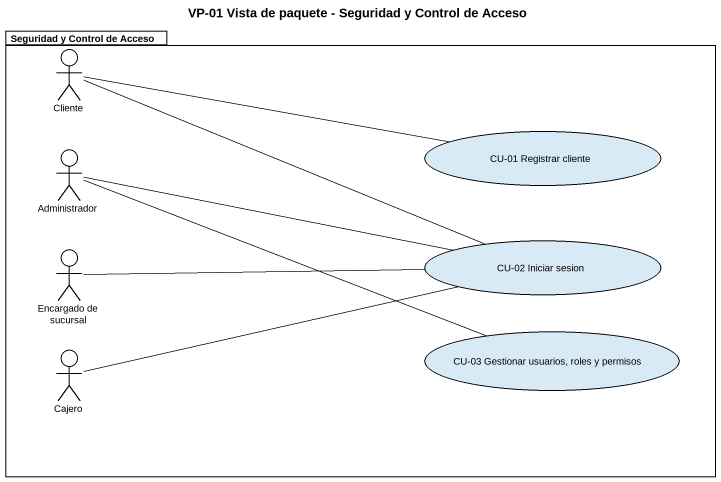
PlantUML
@startuml
title VP-01 Vista de paquete - Seguridad y Control de Acceso
package "Seguridad y Control de Acceso" as Seguridad_y_Control_de {
  actor Cliente
  actor Administrador
  usecase "CU-01 Registrar cliente" as CU_01_Registrar_cliente
  actor "Encargado de sucursal" as Encargado_de_sucursal
  usecase "CU-02 Iniciar sesion" as CU_02_Iniciar_sesion
  actor Cajero
  usecase "CU-03 Gestionar usuarios, roles y permisos" as CU_03_Gestionar_usuarios
}
Cliente -right- CU_01_Registrar_cliente
Cliente -right- CU_02_Iniciar_sesion
Administrador -right- CU_02_Iniciar_sesion
Administrador -right- CU_03_Gestionar_usuarios
Encargado_de_sucursal -right- CU_02_Iniciar_sesion
Cajero -right- CU_02_Iniciar_sesion
@enduml
